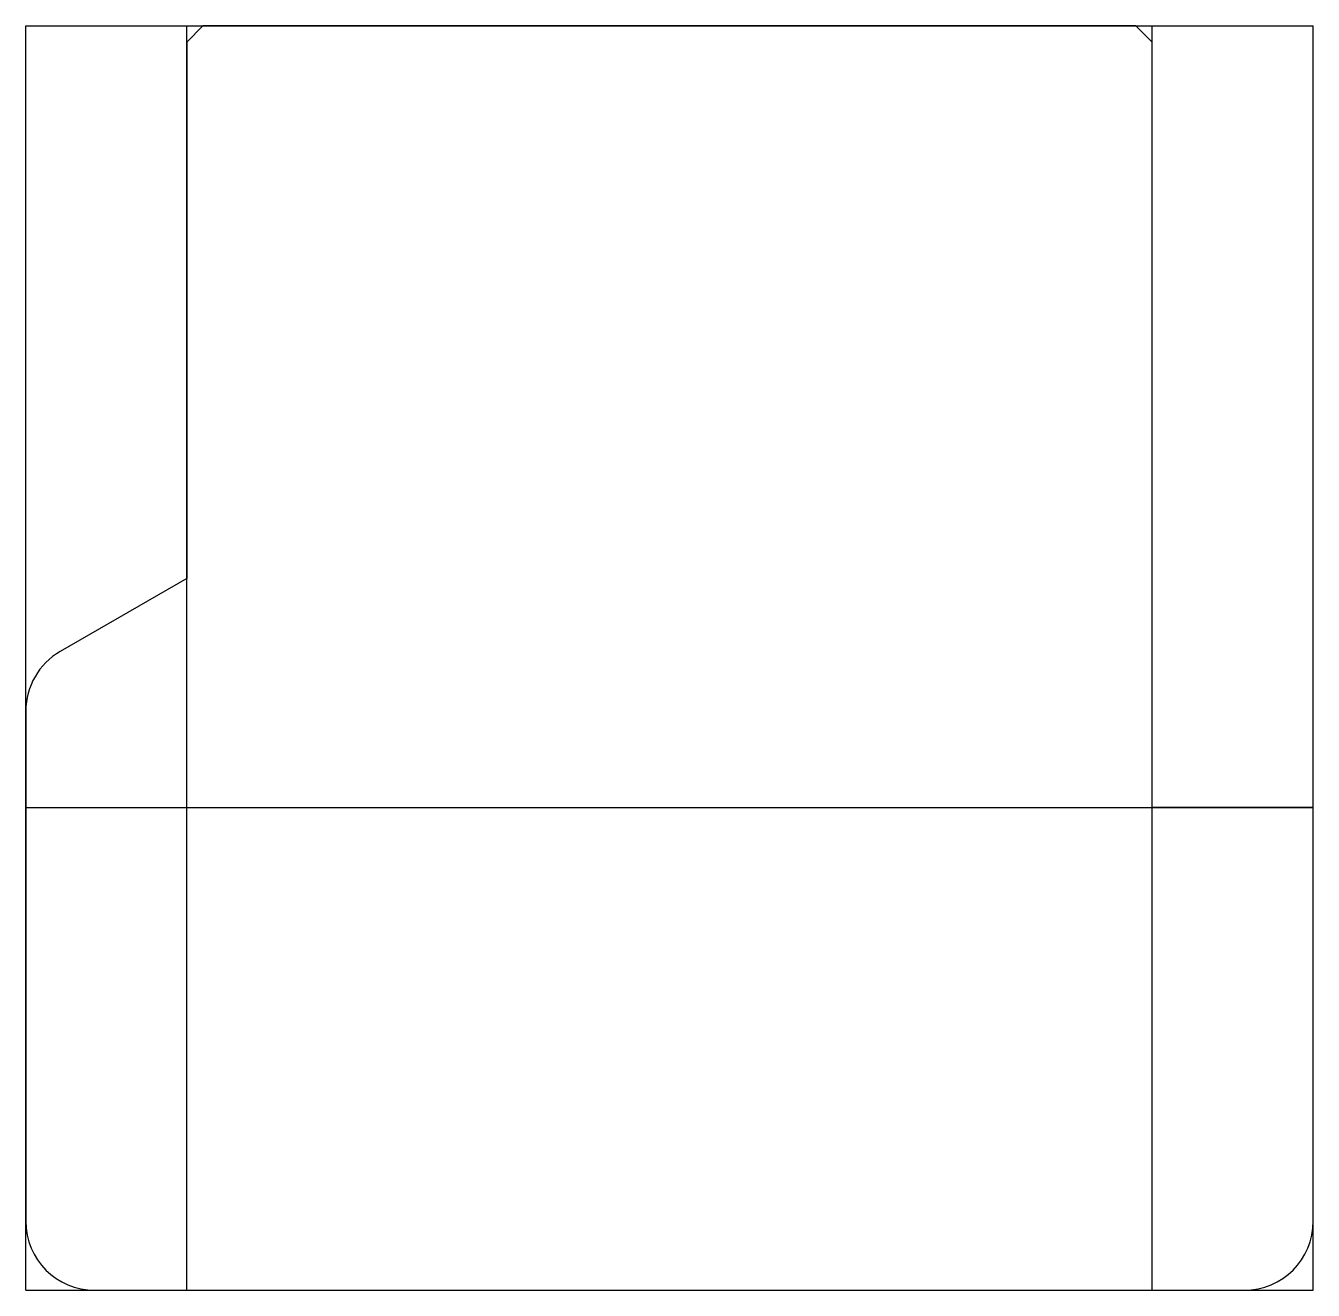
# Model space of a CAD drawing. Extents: x -13.7 to 42.3, y -17 to 38.
import ezdxf

# ---------------------------------------------------------------- set-up
doc = ezdxf.new("R2010")
doc.units = 0
doc.layers.get('0').update_dxf_attribs({"linetype": 'CONTINUOUS'})

msp = doc.modelspace()

# ---------------------------------------------------------------- linework, layer by layer
at = {"linetype": 'CONTINUOUS'}
for p, q in [((-13.68, 38), (42.32, 38)), ((-13.68, -17), (-13.68, 38)), ((-6.68, -17), (-6.68, 38)), ((-5.98, 38), (-6.68, 37.29)), ((-5.98, 38), (-6.68, 37.29)), ((34.61, 38), (-5.98, 38)), ((34.61, 38), (-5.98, 38)), ((35.32, 37.29), (34.61, 38)), ((35.32, 37.29), (34.61, 38)), ((35.32, -17), (35.32, 38)), ((42.32, -17), (42.32, 38)), ((-6.68, 37.29), (-6.68, 13.96)), ((-6.68, 37.29), (-6.68, 13.96)), ((35.32, 4), (35.32, 37.29)), ((35.32, 4), (35.32, 37.29)), ((-6.68, 13.96), (-12.18, 10.78)), ((-6.68, 13.96), (-12.18, 10.78)), ((-13.68, 8.19), (-13.68, -14)), ((-13.68, -14), (-13.68, 8.19)), ((-13.68, 4), (42.32, 4)), ((42.32, 4), (35.32, 4)), ((42.32, 4), (35.32, 4)), ((42.32, -14), (42.32, 4)), ((42.32, -14), (42.32, 4)), ((-13.68, -17), (42.32, -17)), ((-10.68, -17), (39.32, -17)), ((-10.68, -17), (39.32, -17))]:
    msp.add_line(p, q, dxfattribs=at)
for centre, start, end in [((-10.68, 8.182), 119.9998, 179.8456), ((-10.68, 8.182), 119.9998, 179.8456), ((-10.68, -14), 180, 270), ((-10.68, -14), 180, 270), ((39.32, -14), 270, 0), ((39.32, -14), 270, 0)]:
    msp.add_arc(centre, 3, start, end, dxfattribs=at)

doc.saveas('drawing.dxf')
